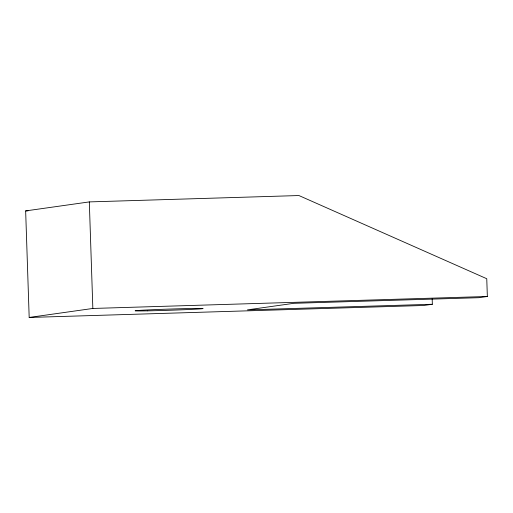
<?xml version="1.0" encoding="UTF-8"?>
<svg xmlns="http://www.w3.org/2000/svg" width="513" height="513" viewBox="0 0 513 513"><rect width="100%" height="100%" fill="white"/><g stroke="black" fill="none" stroke-linecap="round" stroke-linejoin="round"><path stroke-width="0.77" d="M432.35 304.26L423.687 305.485L29.183 317.457L25.65 210.907L89.313 201.904L298.932 195.543L486.76 278.726L487.35 296.482L478.719 297.7L293.834 303.311L247.465 309.871L432.35 304.26L432.17 298.855M29.183 317.457L92.847 308.454L487.35 296.482M25.65 210.907L28.048 210.837M89.313 201.904L92.847 308.454M147.699 310.852A33.967 0.59 -1.9 0 0 202.654 308.666A33.967 0.59 -1.9 0 0 157.068 309.531A33.967 0.59 -1.9 0 0 147.699 310.852"/></g></svg>
